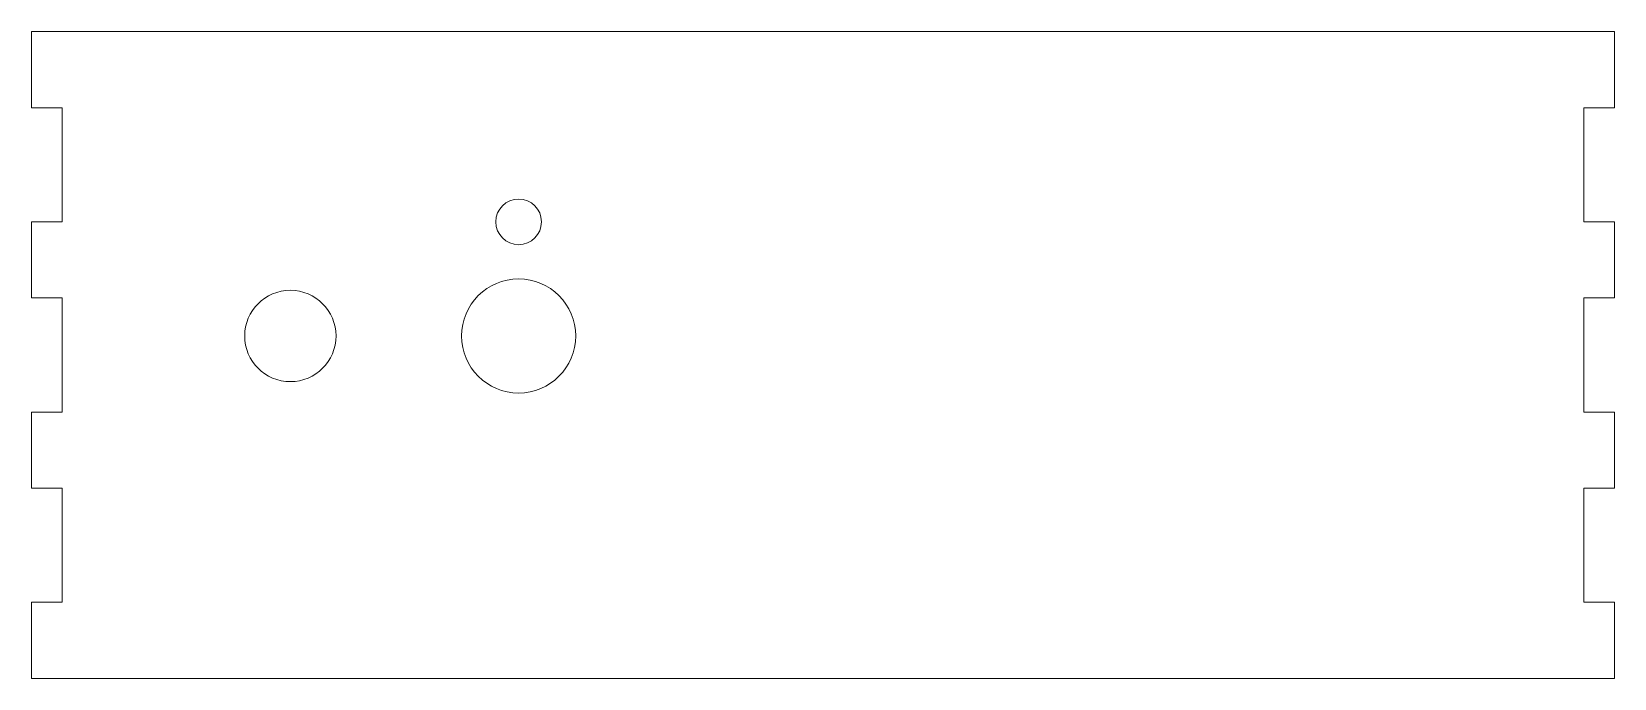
# Model space of a CAD drawing. Header units: millimetres. Extents: x -4 to 204, y 0 to 85.
import ezdxf

# ---------------------------------------------------------------- set-up
doc = ezdxf.new("R2010")
doc.units = ezdxf.units.MM

msp = doc.modelspace()

# ---------------------------------------------------------------- linework, layer by layer
at = {"color": 7, "linetype": 'Continuous', "lineweight": 15}
for p, q in [((-4, 85), (-4, 75)), ((204, 85), (-4, 85)), ((204, 85), (204, 75)), ((0, 75), (-4, 75)), ((0, 60), (0, 75)), ((200, 75), (204, 75)), ((200, 60), (200, 75)), ((-4, 60), (-4, 50)), ((0, 60), (-4, 60)), ((200, 60), (204, 60)), ((204, 50), (204, 60)), ((0, 50), (-4, 50)), ((0, 35), (0, 50)), ((200, 50), (204, 50)), ((200, 35), (200, 50)), ((-4, 25), (-4, 35)), ((0, 35), (-4, 35)), ((200, 35), (204, 35)), ((204, 25), (204, 35)), ((0, 25), (-4, 25)), ((0, 10), (0, 25)), ((200, 25), (204, 25)), ((200, 10), (200, 25)), ((-4, 0), (-4, 10)), ((0, 10), (-4, 10)), ((200, 10), (204, 10)), ((204, 0), (204, 10)), ((-4, 0), (204, 0))]:
    msp.add_line(p, q, dxfattribs=at)
for centre, radius in [((60, 60), 3), ((60, 45), 7.5), ((30, 45), 6)]:
    msp.add_circle(centre, radius, dxfattribs=at)

doc.saveas('drawing.dxf')
